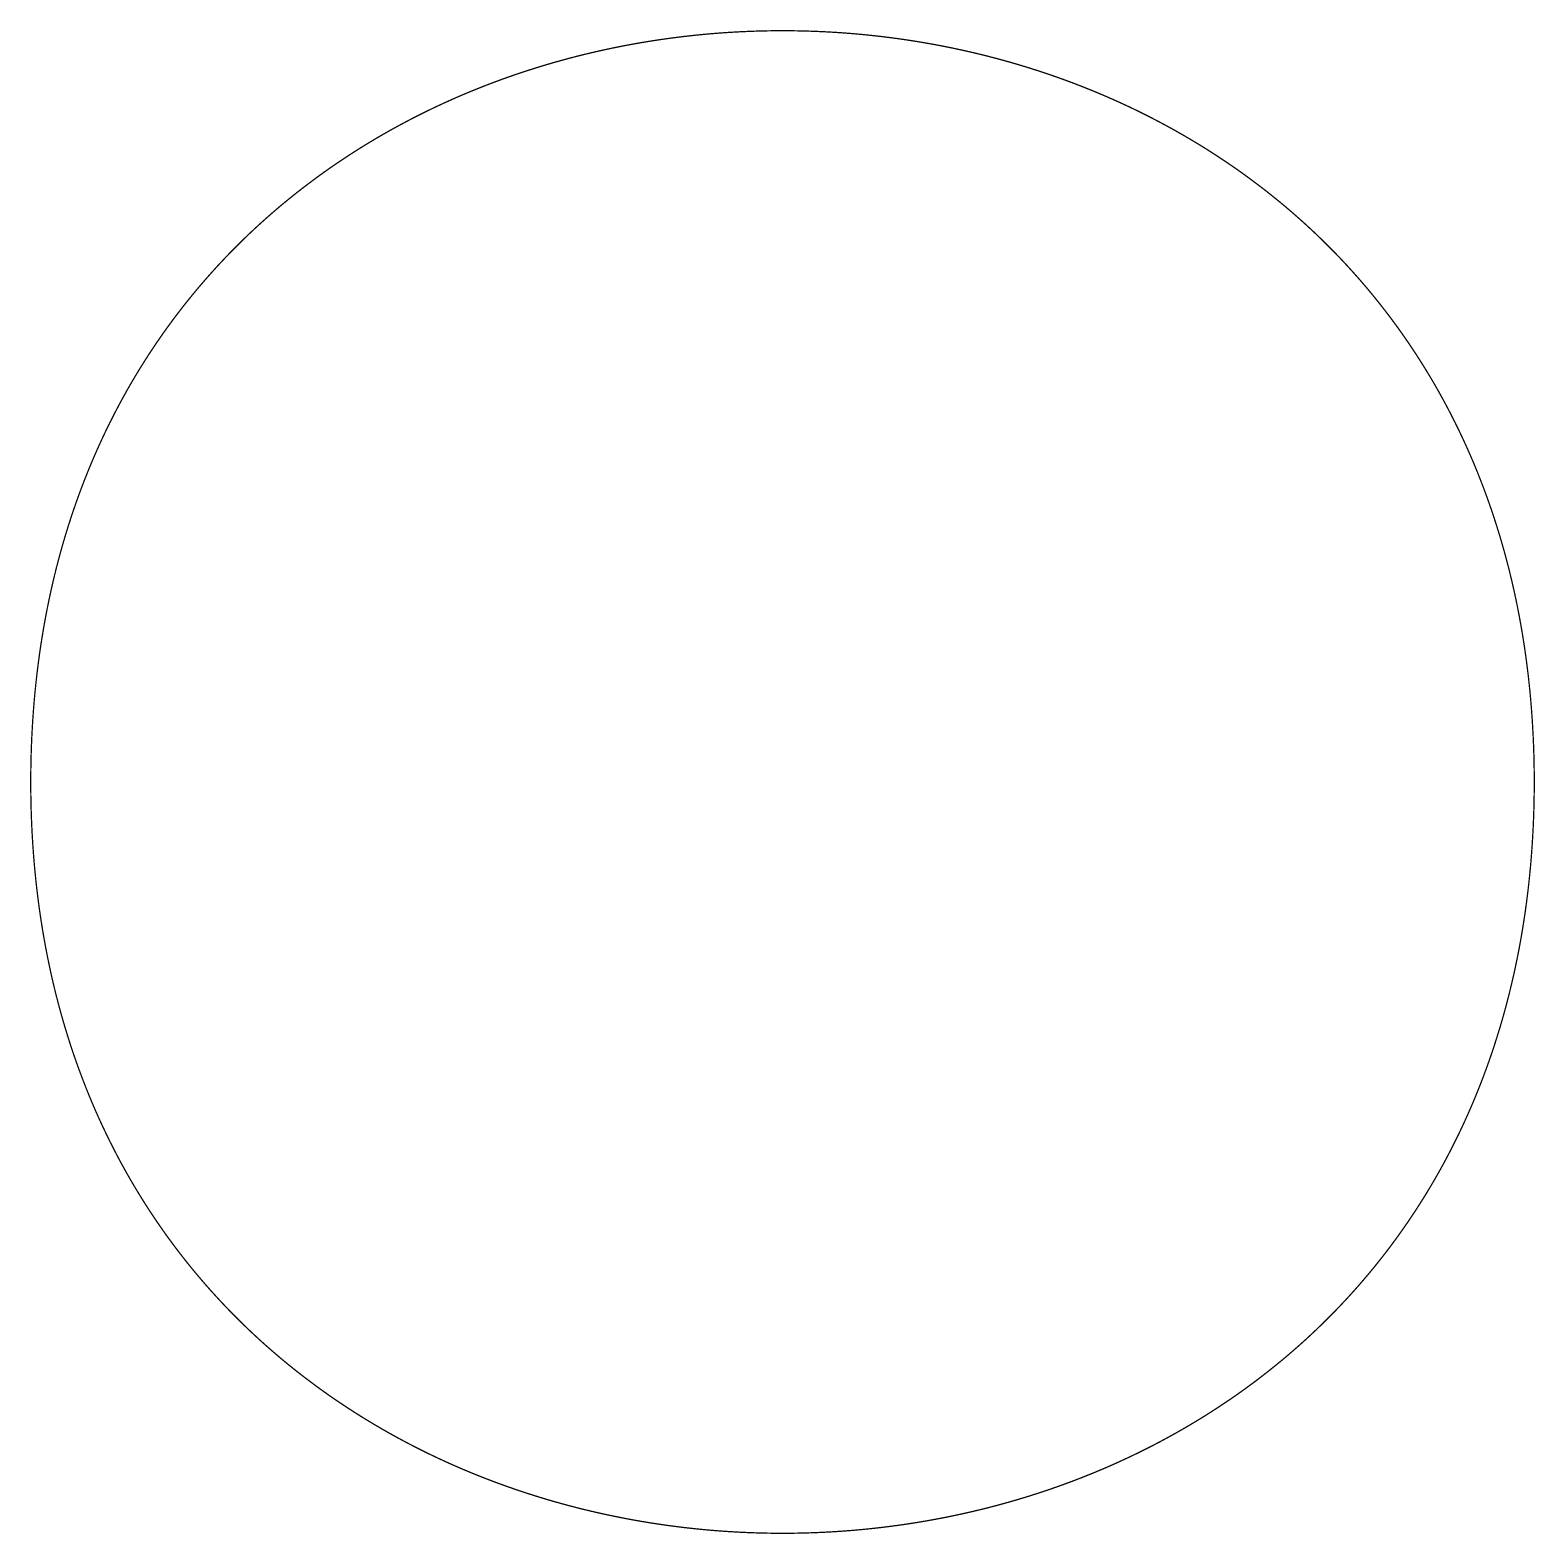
# Model space of a CAD drawing. Extents: x 0 to 11.8, y 0 to 11.8.
import ezdxf

# ---------------------------------------------------------------- set-up
doc = ezdxf.new("R2010")
doc.units = 0
doc.header["$LTSCALE"] = 0.166667
doc.layers.add('FOREGROUND', color=7, linetype='CONTINUOUS')

msp = doc.modelspace()

# ---------------------------------------------------------------- linework, layer by layer
at = {"layer": 'FOREGROUND', "linetype": 'CONTINUOUS', "const_width": 0.01}
msp.add_lwpolyline([(11.783333, 5.916667), (11.782944, 5.988626), (11.781893, 6.060141), (11.780185, 6.131212), (11.777824, 6.201838), (11.774814, 6.272021), (11.771159, 6.341759), (11.766863, 6.411053), (11.76193, 6.479903), (11.756365, 6.548309), (11.750171, 6.616271), (11.743353, 6.683789), (11.735914, 6.750862), (11.727859, 6.817491), (11.719192, 6.883676), (11.709916, 6.949417), (11.700037, 7.014714), (11.689558, 7.079566), (11.678483, 7.143975), (11.666817, 7.207939), (11.654562, 7.271459), (11.641725, 7.334535), (11.628308, 7.397167), (11.614315, 7.459354), (11.599751, 7.521098), (11.584621, 7.582397), (11.568927, 7.643252), (11.552674, 7.703663), (11.535866, 7.76363), (11.518508, 7.823152), (11.500603, 7.882231), (11.482155, 7.940865), (11.463169, 7.999055), (11.443648, 8.056801), (11.423598, 8.114103), (11.403021, 8.17096), (11.381922, 8.227374), (11.360305, 8.283343), (11.338174, 8.338868), (11.315533, 8.393949), (11.292386, 8.448585), (11.268738, 8.502778), (11.244593, 8.556526), (11.219954, 8.609831), (11.194825, 8.662691), (11.169212, 8.715106), (11.143117, 8.767078), (11.116545, 8.818606), (11.0895, 8.869689), (11.061987, 8.920328), (11.034008, 8.970523), (11.005569, 9.020274), (10.976673, 9.069581), (10.947325, 9.118443), (10.917529, 9.166862), (10.887288, 9.214836), (10.856607, 9.262366), (10.82549, 9.309452), (10.793941, 9.356093), (10.761964, 9.402291), (10.729563, 9.448044), (10.696742, 9.493353), (10.663506, 9.538218), (10.629858, 9.582639), (10.595803, 9.626616), (10.561344, 9.670148), (10.526486, 9.713236), (10.491233, 9.75588), (10.455589, 9.79808), (10.419558, 9.839836), (10.383145, 9.881148), (10.346352, 9.922015), (10.309185, 9.962438), (10.271647, 10.002417), (10.233742, 10.041952), (10.195475, 10.081043), (10.15685, 10.119689), (10.117871, 10.157892), (10.078542, 10.19565), (10.038866, 10.232964), (9.998849, 10.269834), (9.958493, 10.306259), (9.917804, 10.342241), (9.876786, 10.377778), (9.835442, 10.412871), (9.793776, 10.44752), (9.751793, 10.481725), (9.709497, 10.515485), (9.666891, 10.548802), (9.623981, 10.581674), (9.58077, 10.614102), (9.537261, 10.646086), (9.49346, 10.677626), (9.44937, 10.708721), (9.404996, 10.739372), (9.360341, 10.76958), (9.315409, 10.799343), (9.270206, 10.828661), (9.224734, 10.857536), (9.178998, 10.885966), (9.133002, 10.913953), (9.08675, 10.941495), (9.040246, 10.968593), (8.993494, 10.995246), (8.946499, 11.021456), (8.899264, 11.047221), (8.851794, 11.072542), (8.804093, 11.097419), (8.756164, 11.121852), (8.708012, 11.145841), (8.65964, 11.169385), (8.611054, 11.192485), (8.562257, 11.215141), (8.513253, 11.237353), (8.464047, 11.259121), (8.414642, 11.280444), (8.365042, 11.301324), (8.315252, 11.321759), (8.265275, 11.34175), (8.215117, 11.361297), (8.16478, 11.380399), (8.114269, 11.399058), (8.063588, 11.417272), (8.012741, 11.435042), (7.961733, 11.452368), (7.910567, 11.46925), (7.859247, 11.485687), (7.807778, 11.50168), (7.756163, 11.517229), (7.704408, 11.532334), (7.652515, 11.546995), (7.600489, 11.561212), (7.548333, 11.574984), (7.496053, 11.588312), (7.443653, 11.601196), (7.391135, 11.613636), (7.338505, 11.625632), (7.285766, 11.637183), (7.232923, 11.64829), (7.179979, 11.658953), (7.12694, 11.669172), (7.073808, 11.678947), (7.020588, 11.688278), (6.967284, 11.697164), (6.9139, 11.705606), (6.860441, 11.713604), (6.806909, 11.721158), (6.753311, 11.728267), (6.699648, 11.734933), (6.645927, 11.741154), (6.59215, 11.746931), (6.538322, 11.752264), (6.484446, 11.757152), (6.430528, 11.761597), (6.376571, 11.765597), (6.322579, 11.769153), (6.268556, 11.772265), (6.214506, 11.774932), (6.160434, 11.777156), (6.106344, 11.778935), (6.052239, 11.78027), (5.998124, 11.781161), (5.944003, 11.781608), (5.88988, 11.78161), (5.835759, 11.781169), (5.781643, 11.780283), (5.727539, 11.778953), (5.673448, 11.777178), (5.619376, 11.77496), (5.565326, 11.772297), (5.511303, 11.76919), (5.457311, 11.765639), (5.403353, 11.761644), (5.349434, 11.757205), (5.295559, 11.752321), (5.24173, 11.746993), (5.187952, 11.741221), (5.13423, 11.735005), (5.080567, 11.728345), (5.026968, 11.72124), (4.973436, 11.713691), (4.919975, 11.705698), (4.866591, 11.697261), (4.813286, 11.68838), (4.760065, 11.679054), (4.706933, 11.669284), (4.653892, 11.65907), (4.600947, 11.648412), (4.548103, 11.63731), (4.495363, 11.625763), (4.442732, 11.613773), (4.390213, 11.601338), (4.337811, 11.588459), (4.28553, 11.575135), (4.233374, 11.561368), (4.181346, 11.547156), (4.129452, 11.5325), (4.077695, 11.5174), (4.026079, 11.501855), (3.974608, 11.485867), (3.923287, 11.469434), (3.872119, 11.452557), (3.821109, 11.435236), (3.770261, 11.417471), (3.719578, 11.399261), (3.669065, 11.380608), (3.618727, 11.36151), (3.568566, 11.341967), (3.518588, 11.321981), (3.468796, 11.301551), (3.419194, 11.280676), (3.369787, 11.259357), (3.320579, 11.237594), (3.271573, 11.215386), (3.222773, 11.192735), (3.174185, 11.169639), (3.125812, 11.146099), (3.077657, 11.122115), (3.029726, 11.097687), (2.982022, 11.072814), (2.93455, 11.047497), (2.887312, 11.021736), (2.840315, 10.995531), (2.793561, 10.968882), (2.747054, 10.941788), (2.7008, 10.91425), (2.654801, 10.886269), (2.609062, 10.857842), (2.563588, 10.828972), (2.518381, 10.799657), (2.473447, 10.769899), (2.428789, 10.739696), (2.384412, 10.709048), (2.340319, 10.677957), (2.296515, 10.646421), (2.253004, 10.614441), (2.209789, 10.582017), (2.166876, 10.549149), (2.124267, 10.515837), (2.081968, 10.48208), (2.039982, 10.447879), (1.998313, 10.413234), (1.956965, 10.378145), (1.915944, 10.342611), (1.875251, 10.306634), (1.834893, 10.270212), (1.794872, 10.233346), (1.755193, 10.196035), (1.71586, 10.158281), (1.676877, 10.120082), (1.638248, 10.081439), (1.599978, 10.042352), (1.562069, 10.002821), (1.524528, 9.962845), (1.487357, 9.922425), (1.45056, 9.881561), (1.414142, 9.840253), (1.378108, 9.798501), (1.34246, 9.756304), (1.307203, 9.713663), (1.272341, 9.670578), (1.237878, 9.627049), (1.203819, 9.583076), (1.170167, 9.538658), (1.136926, 9.493796), (1.104102, 9.44849), (1.071696, 9.40274), (1.039715, 9.356545), (1.008162, 9.309906), (0.97704, 9.262823), (0.946354, 9.215296), (0.916109, 9.167325), (0.886308, 9.118909), (0.856955, 9.07005), (0.828055, 9.020746), (0.799611, 8.970997), (0.771628, 8.920805), (0.74411, 8.870168), (0.71706, 8.819087), (0.690484, 8.767562), (0.664384, 8.715593), (0.638765, 8.66318), (0.613632, 8.610322), (0.588988, 8.55702), (0.564837, 8.503274), (0.541184, 8.449083), (0.518033, 8.394449), (0.495387, 8.33937), (0.473251, 8.283847), (0.451628, 8.22788), (0.430524, 8.171468), (0.409942, 8.114613), (0.389885, 8.057313), (0.37036, 7.999569), (0.351368, 7.94138), (0.332915, 7.882748), (0.315004, 7.823671), (0.29764, 7.76415), (0.280827, 7.704185), (0.264568, 7.643776), (0.248869, 7.582922), (0.233732, 7.521624), (0.219163, 7.459882), (0.205165, 7.397696), (0.191742, 7.335065), (0.178898, 7.271991), (0.166638, 7.208472), (0.154965, 7.144508), (0.143884, 7.080101), (0.133399, 7.01525), (0.123514, 6.949954), (0.114232, 6.884214), (0.105559, 6.818029), (0.097498, 6.751401), (0.090053, 6.684328), (0.083228, 6.616811), (0.077028, 6.54885), (0.071456, 6.480445), (0.066517, 6.411595), (0.062215, 6.342302), (0.058553, 6.272564), (0.055536, 6.202381), (0.053168, 6.131755), (0.051454, 6.060684), (0.050396, 5.989169), (0.05, 5.91721), (0.05, 5.91721), (0.050383, 5.845251), (0.051427, 5.773736), (0.053128, 5.702665), (0.055483, 5.632038), (0.058487, 5.561855), (0.062135, 5.492116), (0.066425, 5.422822), (0.071351, 5.353971), (0.07691, 5.285565), (0.083098, 5.217603), (0.08991, 5.150084), (0.097342, 5.08301), (0.105391, 5.01638), (0.114052, 4.950195), (0.123321, 4.884453), (0.133194, 4.819155), (0.143667, 4.754302), (0.154736, 4.689892), (0.166397, 4.625927), (0.178645, 4.562406), (0.191477, 4.499329), (0.204889, 4.436696), (0.218875, 4.374507), (0.233433, 4.312762), (0.248558, 4.251461), (0.264247, 4.190605), (0.280494, 4.130192), (0.297296, 4.070224), (0.314649, 4.0107), (0.332548, 3.95162), (0.350991, 3.892984), (0.369971, 3.834792), (0.389487, 3.777044), (0.409532, 3.719741), (0.430104, 3.662881), (0.451198, 3.606466), (0.472809, 3.550495), (0.494935, 3.494968), (0.517571, 3.439885), (0.540712, 3.385246), (0.564355, 3.331051), (0.588496, 3.277301), (0.61313, 3.223994), (0.638254, 3.171132), (0.663862, 3.118713), (0.689952, 3.066739), (0.716519, 3.015209), (0.743559, 2.964123), (0.771068, 2.913482), (0.799042, 2.863284), (0.827477, 2.813531), (0.856368, 2.764221), (0.885711, 2.715356), (0.915503, 2.666935), (0.94574, 2.618958), (0.976416, 2.571425), (1.007529, 2.524336), (1.039074, 2.477692), (1.071047, 2.431491), (1.103443, 2.385735), (1.13626, 2.340423), (1.169492, 2.295555), (1.203136, 2.251131), (1.237187, 2.207151), (1.271641, 2.163616), (1.306495, 2.120524), (1.341744, 2.077877), (1.377384, 2.035673), (1.413411, 1.993914), (1.449821, 1.952599), (1.48661, 1.911729), (1.523774, 1.871302), (1.561308, 1.831319), (1.599209, 1.791781), (1.637472, 1.752687), (1.676094, 1.714037), (1.715069, 1.675831), (1.754395, 1.638069), (1.794067, 1.600751), (1.834081, 1.563878), (1.874433, 1.527448), (1.915119, 1.491463), (1.956134, 1.455922), (1.997475, 1.420825), (2.039137, 1.386172), (2.081117, 1.351964), (2.12341, 1.318199), (2.166013, 1.284879), (2.20892, 1.252003), (2.252128, 1.219571), (2.295634, 1.187583), (2.339432, 1.156039), (2.383519, 1.124939), (2.427891, 1.094284), (2.472543, 1.064073), (2.517471, 1.034306), (2.562672, 1.004983), (2.608141, 0.976104), (2.653875, 0.947669), (2.699868, 0.919679), (2.746118, 0.892132), (2.792619, 0.86503), (2.839368, 0.838372), (2.886361, 0.812158), (2.933593, 0.786389), (2.981061, 0.761063), (3.028761, 0.736182), (3.076687, 0.711744), (3.124837, 0.687751), (3.173206, 0.664202), (3.22179, 0.641098), (3.270585, 0.618437), (3.319587, 0.596221), (3.368791, 0.574448), (3.418195, 0.55312), (3.467792, 0.532236), (3.517581, 0.511797), (3.567555, 0.491801), (3.617712, 0.47225), (3.668047, 0.453142), (3.718556, 0.434479), (3.769235, 0.41626), (3.820081, 0.398485), (3.871087, 0.381155), (3.922252, 0.364268), (3.97357, 0.347826), (4.025038, 0.331828), (4.076651, 0.316274), (4.128405, 0.301165), (4.180297, 0.286499), (4.232322, 0.272278), (4.284476, 0.2585), (4.336754, 0.245167), (4.389154, 0.232279), (4.44167, 0.219834), (4.494299, 0.207833), (4.547037, 0.196277), (4.599879, 0.185165), (4.652822, 0.174497), (4.70586, 0.164273), (4.758991, 0.154493), (4.812211, 0.145158), (4.865514, 0.136267), (4.918897, 0.12782), (4.972355, 0.119817), (5.025886, 0.112258), (5.079484, 0.105144), (5.133146, 0.098473), (5.186867, 0.092247), (5.240643, 0.086465), (5.294471, 0.081127), (5.348346, 0.076234), (5.402264, 0.071784), (5.456221, 0.067779), (5.510212, 0.064218), (5.564235, 0.061101), (5.618284, 0.058429), (5.672356, 0.0562), (5.726446, 0.054416), (5.780551, 0.053076), (5.834666, 0.05218), (5.888787, 0.051728), (5.94291, 0.051721), (5.997031, 0.052157), (6.051146, 0.053038), (6.105251, 0.054363), (6.159342, 0.056132), (6.213415, 0.058346), (6.267465, 0.061004), (6.321488, 0.064105), (6.375481, 0.067651), (6.429439, 0.071642), (6.483358, 0.076076), (6.537234, 0.080955), (6.591063, 0.086278), (6.644841, 0.092045), (6.698564, 0.098256), (6.752228, 0.104911), (6.805828, 0.112011), (6.85936, 0.119555), (6.912821, 0.127543), (6.966207, 0.135975), (7.019512, 0.144851), (7.072734, 0.154172), (7.125868, 0.163937), (7.178909, 0.174146), (7.231855, 0.184799), (7.2847, 0.195897), (7.337441, 0.207438), (7.390073, 0.219424), (7.442593, 0.231854), (7.494996, 0.244729), (7.547279, 0.258047), (7.599437, 0.27181), (7.651465, 0.286017), (7.703361, 0.300668), (7.75512, 0.315763), (7.806737, 0.331303), (7.858209, 0.347287), (7.909532, 0.363714), (7.960701, 0.380587), (8.011713, 0.397903), (8.062563, 0.415664), (8.113247, 0.433869), (8.163761, 0.452518), (8.214102, 0.471611), (8.264264, 0.491148), (8.314244, 0.51113), (8.364038, 0.531556), (8.413642, 0.552426), (8.463051, 0.573741), (8.512262, 0.595499), (8.56127, 0.617702), (8.610071, 0.640349), (8.658661, 0.66344), (8.707037, 0.686976), (8.755194, 0.710955), (8.803127, 0.735379), (8.850833, 0.760247), (8.898308, 0.78556), (8.945548, 0.811316), (8.992548, 0.837517), (9.039304, 0.864162), (9.085813, 0.891251), (9.13207, 0.918785), (9.178072, 0.946763), (9.223813, 0.975185), (9.26929, 1.004051), (9.314499, 1.033361), (9.359436, 1.063116), (9.404097, 1.093315), (9.448477, 1.123958), (9.492573, 1.155045), (9.53638, 1.186577), (9.579894, 1.218553), (9.623111, 1.250973), (9.666028, 1.283837), (9.70864, 1.317145), (9.750942, 1.350898), (9.792932, 1.385095), (9.834604, 1.419736), (9.875954, 1.454822), (9.91698, 1.490351), (9.957675, 1.526325), (9.998037, 1.562743), (10.038062, 1.599606), (10.077744, 1.636913), (10.11708, 1.674663), (10.156067, 1.712859), (10.194699, 1.751498), (10.232973, 1.790581), (10.270885, 1.830109), (10.308431, 1.870081), (10.345605, 1.910498), (10.382406, 1.951358), (10.418827, 1.992663), (10.454866, 2.034412), (10.490518, 2.076606), (10.525779, 2.119243), (10.560645, 2.162325), (10.595111, 2.205851), (10.629175, 2.249821), (10.662831, 2.294236), (10.696075, 2.339095), (10.728904, 2.384398), (10.761314, 2.430145), (10.793299, 2.476337), (10.824857, 2.522972), (10.855983, 2.570052), (10.886673, 2.617577), (10.916923, 2.665545), (10.946728, 2.713958), (10.976086, 2.762815), (11.004991, 2.812116), (11.033439, 2.861862), (11.061427, 2.912052), (11.08895, 2.962686), (11.116004, 3.013764), (11.142585, 3.065287), (11.16869, 3.117254), (11.194313, 3.169665), (11.219452, 3.22252), (11.244101, 3.27582), (11.268256, 3.329564), (11.291914, 3.383752), (11.315071, 3.438385), (11.337722, 3.493461), (11.359863, 3.548982), (11.381491, 3.604947), (11.4026, 3.661357), (11.423188, 3.718211), (11.443249, 3.775509), (11.462781, 3.833251), (11.481778, 3.891437), (11.500236, 3.950068), (11.518152, 4.009143), (11.535522, 4.068663), (11.552341, 4.128626), (11.568605, 4.189034), (11.58431, 4.249886), (11.599452, 4.311183), (11.614027, 4.372924), (11.628032, 4.435109), (11.64146, 4.497738), (11.65431, 4.560811), (11.666576, 4.624329), (11.678254, 4.688291), (11.689341, 4.752697), (11.699833, 4.817548), (11.709724, 4.882843), (11.719011, 4.948582), (11.727691, 5.014766), (11.735758, 5.081393), (11.743209, 5.148465), (11.75004, 5.215982), (11.756247, 5.283942), (11.761825, 5.352347), (11.76677, 5.421196), (11.771079, 5.49049), (11.774747, 5.560227), (11.777771, 5.630409), (11.780145, 5.701035), (11.781866, 5.772106), (11.78293, 5.843621), (11.783333, 5.91558)], close=True, dxfattribs=at)

doc.saveas('drawing.dxf')
